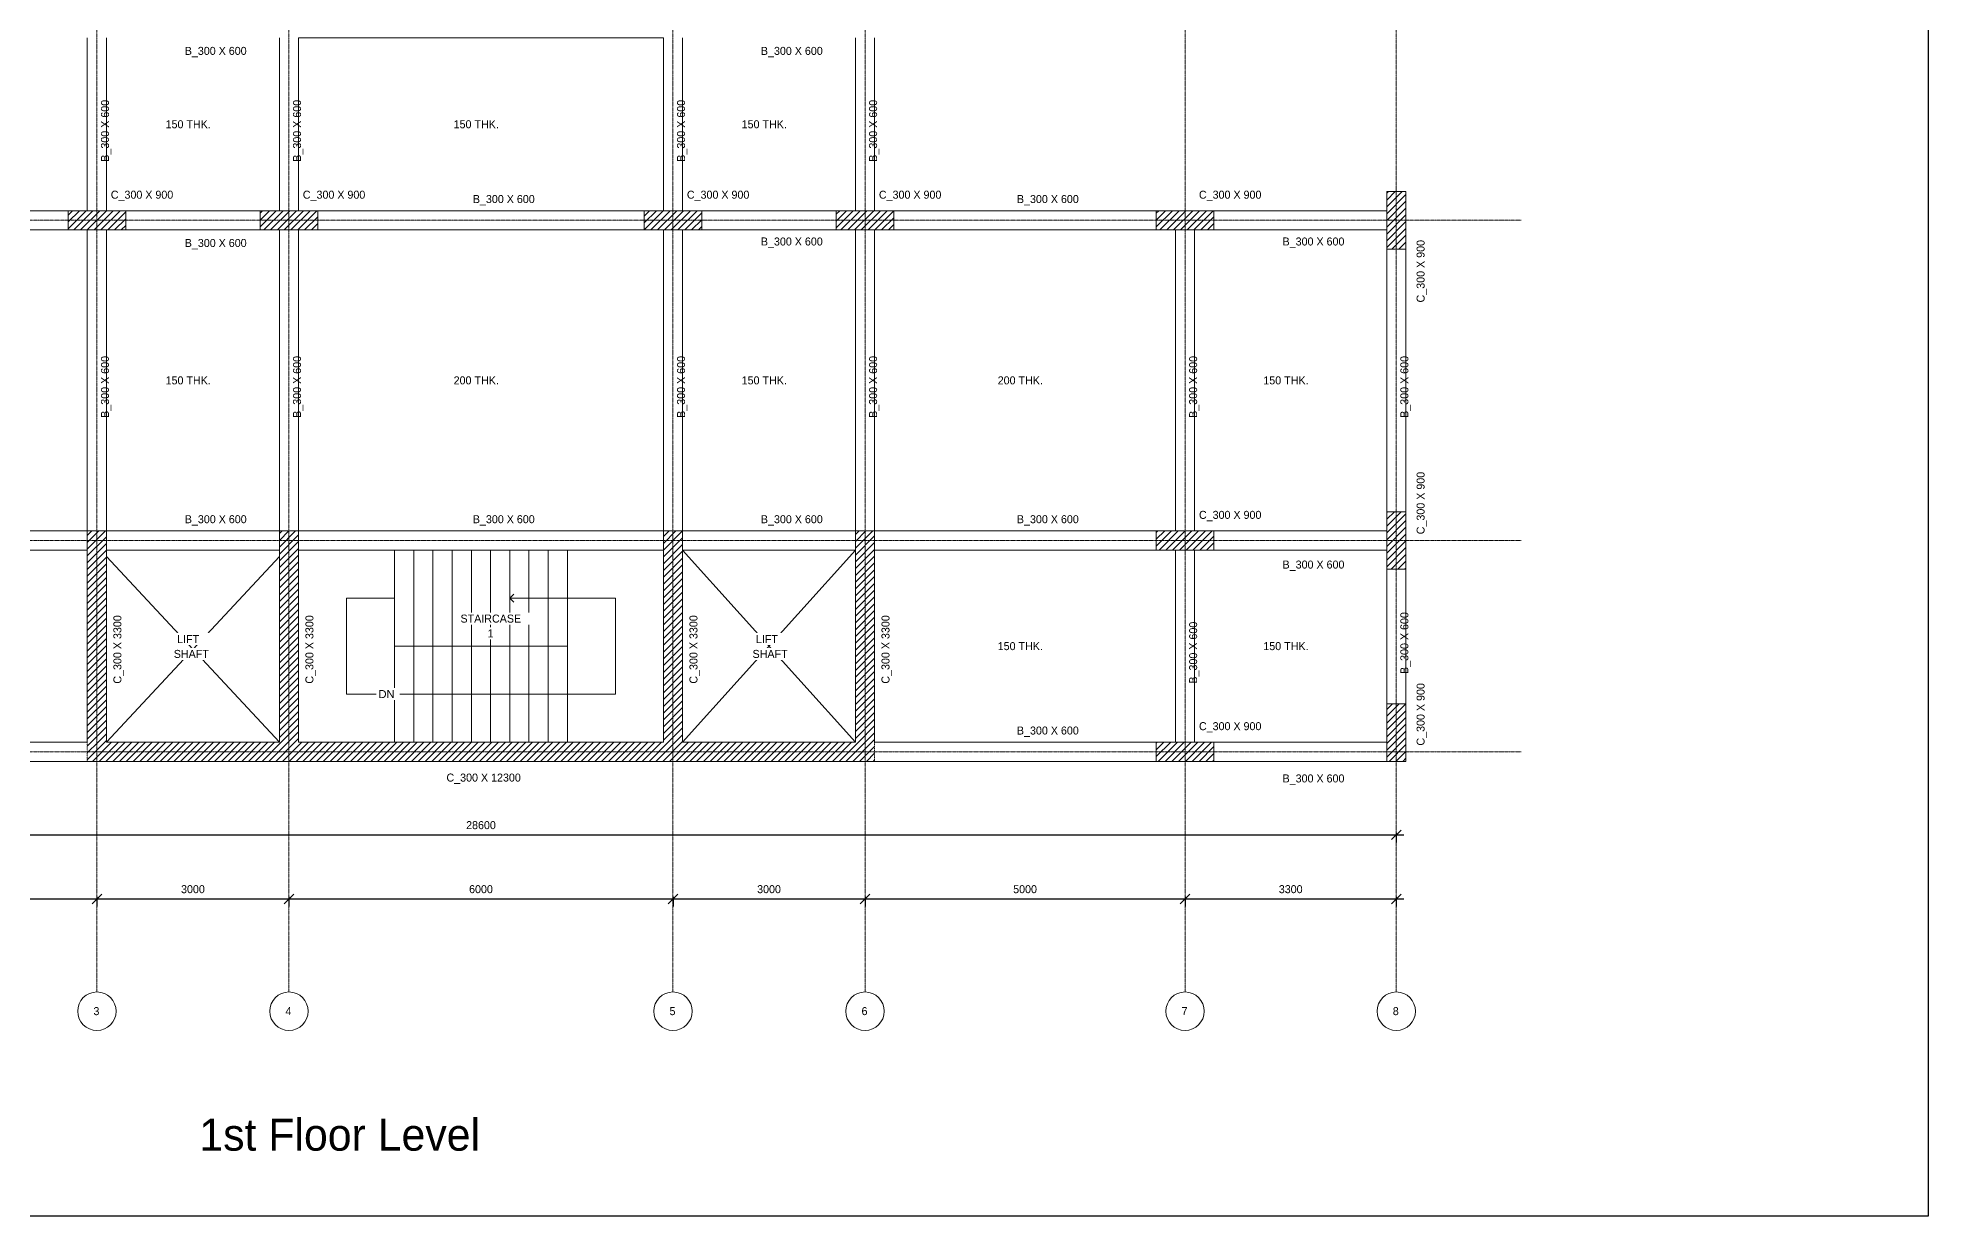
# Model space of a CAD drawing. Header units: millimetres. Extents: x -12446 to 395154, y -7552 to 35181.
# Drawn here: x 118351 to 147885, y -7552 to 10850 of the extents above; entities that cross this region are included whole.
import ezdxf

# ---------------------------------------------------------------- set-up
doc = ezdxf.new("R2010")
doc.units = ezdxf.units.MM
doc.header["$PDMODE"] = 35
for name, pattern in [('Dash', [6.35, 3.175, -3.175]), ('Grid Line', [22.225, 12.7, -3.175, 3.175, -3.175]), ('Overhead', [3.96875, 2.38125, -1.5875])]:
    doc.linetypes.add(name, pattern=pattern)
for name, color, linetype, lineweight in [('A-ANNO-DIMS', 211, 'Continuous', 9), ('A-CUTOUT', 12, 'Continuous', 18), ('A-FLOR', 192, 'Continuous', 18), ('A-FLOR-IDEN', 11, 'Continuous', 9), ('Boundary', 40, 'Continuous', 30), ('G-ANNO-TEXT', 231, 'Continuous', 9), ('S-BEAM', 12, 'Continuous', 18), ('S-BEAM-HDLN', 1, 'Dash', 18), ('S-BEAM-IDEN', 2, 'Continuous', 9), ('S-COLS', 52, 'Continuous', 18), ('S-COLS-IDEN', 171, 'Continuous', 9), ('S-GRID', 1, 'Continuous', 9), ('S-GRID-IDEN', 1, 'Continuous', 9), ('S-STRS', 31, 'Continuous', 18), ('S-STRS-ANNO', 31, 'Continuous', 18), ('S-STRS-IDEN', 31, 'Continuous', 18)]:
    doc.layers.add(name, color=color, linetype=linetype, lineweight=lineweight)
doc.styles.add('Arial', font='arial.ttf', dxfattribs={"height": 125})
doc.styles.add('JetBrains Mono', font='JetBrainsMono-VariableFont_wght.ttf', dxfattribs={"height": 125})
doc.dimstyles.new('Diagonal_-_2_5mm_JetBrains_Mono', dxfattribs={"dimscale": 304.8, "dimtxt": 176.918969, "dimasz": 0.492126, "dimexe": 0.393701, "dimexo": 0.246063, "dimgap": 0.287073, "dimtad": 1, "dimdec": 0, "dimzin": 0, "dimdsep": 46, "dimtxsty": 'JetBrains Mono', "dimblk1": 'OBLIQUE', "dimblk2": 'OBLIQUE', "dimsah": 1, "dimcen": 0.09, "dimdle": 0.393701, "dimazin": 0, "dimtfac": 1, "dimtdec": 4, "dimtix": 1, "dimtmove": 0, "dimatfit": 3, "dimfxl": 1, "dimtvp": 1, "dimtfill": 1, "dimtolj": 1, "dimtzin": 0, "dimarcsym": 2})
pattern_1 = [(45, (111274.75, 9e-13), (-53.033, 53.033), [])]

# ---------------------------------------------------------------- blocks, each defined once
blk = doc.blocks.new('Grid - M_Grid Head - Circle-24584-01 1st Floor Lvl_')
at = {"layer": 'S-GRID-IDEN'}
blk.add_circle((0, 0), 6, dxfattribs=at)
blk = doc.blocks.new('_Oblique')
at = {"color": 0, "linetype": 'ByBlock', "lineweight": -2}
blk.add_line((-0.5, -0.5), (0.5, 0.5), dxfattribs=at)
blk = doc.blocks.new('*D38')
at = {"layer": 'A-ANNO-DIMS', "color": 0, "lineweight": -2, "transparency": 16777216}
for p, q in [((114155, -2597), (119395, -2597)), ((114275, -2566), (114275, -2717)), ((119275, -2566), (119275, -2717))]:
    blk.add_line(p, q, dxfattribs=at)
at = {"layer": 'Defpoints', "color": 0, "transparency": 16777216}
for p in [(114275, -2491), (119275, -2491), (119275, -2597)]:
    blk.add_point(p, dxfattribs=at)
at = {"layer": 'A-ANNO-DIMS', "color": 0, "lineweight": -2, "transparency": 16777216, "xscale": 150, "yscale": 150, "zscale": 150, "rotation": 180}
blk.add_blockref('_Oblique', (114275, -2597), dxfattribs=at)
at = {"layer": 'A-ANNO-DIMS', "color": 0, "lineweight": -2, "transparency": 16777216, "xscale": 150, "yscale": 150, "zscale": 150}
blk.add_blockref('_Oblique', (119275, -2597), dxfattribs=at)
at = {"layer": 'A-ANNO-DIMS', "color": 0, "transparency": 16777216, "insert": (116775, -2446), "char_height": 125, "width": 496.29, "attachment_point": 5, "style": 'JetBrains Mono', "bg_fill": 3, "box_fill_scale": 1.1, "bg_fill_color": 9, "bg_fill_true_color": 13158600, "bg_fill_transparency": 0}
blk.add_mtext('\\A1;5000', dxfattribs=at)
blk = doc.blocks.new('*D39')
at = {"layer": 'A-ANNO-DIMS', "color": 0, "lineweight": -2, "transparency": 16777216}
for p, q in [((119155, -2597), (122395, -2597)), ((119275, -2566), (119275, -2717)), ((122275, -2566), (122275, -2717))]:
    blk.add_line(p, q, dxfattribs=at)
at = {"layer": 'Defpoints', "color": 0, "transparency": 16777216}
for p in [(119275, -2491), (122275, -2491), (122275, -2597)]:
    blk.add_point(p, dxfattribs=at)
at = {"layer": 'A-ANNO-DIMS', "color": 0, "lineweight": -2, "transparency": 16777216, "xscale": 150, "yscale": 150, "zscale": 150, "rotation": 180}
blk.add_blockref('_Oblique', (119275, -2597), dxfattribs=at)
at = {"layer": 'A-ANNO-DIMS', "color": 0, "lineweight": -2, "transparency": 16777216, "xscale": 150, "yscale": 150, "zscale": 150}
blk.add_blockref('_Oblique', (122275, -2597), dxfattribs=at)
at = {"layer": 'A-ANNO-DIMS', "color": 0, "transparency": 16777216, "insert": (120775, -2446), "char_height": 125, "width": 496.29, "attachment_point": 5, "style": 'JetBrains Mono', "bg_fill": 3, "box_fill_scale": 1.1, "bg_fill_color": 9, "bg_fill_true_color": 13158600, "bg_fill_transparency": 0}
blk.add_mtext('\\A1;3000', dxfattribs=at)
blk = doc.blocks.new('*D40')
at = {"layer": 'A-ANNO-DIMS', "color": 0, "lineweight": -2, "transparency": 16777216}
for p, q in [((122155, -2597), (128395, -2597)), ((122275, -2566), (122275, -2717)), ((128275, -2566), (128275, -2717))]:
    blk.add_line(p, q, dxfattribs=at)
at = {"layer": 'Defpoints', "color": 0, "transparency": 16777216}
for p in [(122275, -2491), (128275, -2491), (128275, -2597)]:
    blk.add_point(p, dxfattribs=at)
at = {"layer": 'A-ANNO-DIMS', "color": 0, "lineweight": -2, "transparency": 16777216, "xscale": 150, "yscale": 150, "zscale": 150, "rotation": 180}
blk.add_blockref('_Oblique', (122275, -2597), dxfattribs=at)
at = {"layer": 'A-ANNO-DIMS', "color": 0, "lineweight": -2, "transparency": 16777216, "xscale": 150, "yscale": 150, "zscale": 150}
blk.add_blockref('_Oblique', (128275, -2597), dxfattribs=at)
at = {"layer": 'A-ANNO-DIMS', "color": 0, "transparency": 16777216, "insert": (125275, -2446), "char_height": 125, "width": 496.29, "attachment_point": 5, "style": 'JetBrains Mono', "bg_fill": 3, "box_fill_scale": 1.1, "bg_fill_color": 9, "bg_fill_true_color": 13158600, "bg_fill_transparency": 0}
blk.add_mtext('\\A1;6000', dxfattribs=at)
blk = doc.blocks.new('*D41')
at = {"layer": 'A-ANNO-DIMS', "color": 0, "lineweight": -2, "transparency": 16777216}
for p, q in [((128155, -2597), (131395, -2597)), ((128275, -2566), (128275, -2717)), ((131275, -2566), (131275, -2717))]:
    blk.add_line(p, q, dxfattribs=at)
at = {"layer": 'Defpoints', "color": 0, "transparency": 16777216}
for p in [(128275, -2491), (131275, -2491), (131275, -2597)]:
    blk.add_point(p, dxfattribs=at)
at = {"layer": 'A-ANNO-DIMS', "color": 0, "lineweight": -2, "transparency": 16777216, "xscale": 150, "yscale": 150, "zscale": 150, "rotation": 180}
blk.add_blockref('_Oblique', (128275, -2597), dxfattribs=at)
at = {"layer": 'A-ANNO-DIMS', "color": 0, "lineweight": -2, "transparency": 16777216, "xscale": 150, "yscale": 150, "zscale": 150}
blk.add_blockref('_Oblique', (131275, -2597), dxfattribs=at)
at = {"layer": 'A-ANNO-DIMS', "color": 0, "transparency": 16777216, "insert": (129775, -2446), "char_height": 125, "width": 496.29, "attachment_point": 5, "style": 'JetBrains Mono', "bg_fill": 3, "box_fill_scale": 1.1, "bg_fill_color": 9, "bg_fill_true_color": 13158600, "bg_fill_transparency": 0}
blk.add_mtext('\\A1;3000', dxfattribs=at)
blk = doc.blocks.new('*D42')
at = {"layer": 'A-ANNO-DIMS', "color": 0, "lineweight": -2, "transparency": 16777216}
for p, q in [((131155, -2597), (136395, -2597)), ((131275, -2566), (131275, -2717)), ((136275, -2566), (136275, -2717))]:
    blk.add_line(p, q, dxfattribs=at)
at = {"layer": 'Defpoints', "color": 0, "transparency": 16777216}
for p in [(131275, -2491), (136275, -2491), (136275, -2597)]:
    blk.add_point(p, dxfattribs=at)
at = {"layer": 'A-ANNO-DIMS', "color": 0, "lineweight": -2, "transparency": 16777216, "xscale": 150, "yscale": 150, "zscale": 150, "rotation": 180}
blk.add_blockref('_Oblique', (131275, -2597), dxfattribs=at)
at = {"layer": 'A-ANNO-DIMS', "color": 0, "lineweight": -2, "transparency": 16777216, "xscale": 150, "yscale": 150, "zscale": 150}
blk.add_blockref('_Oblique', (136275, -2597), dxfattribs=at)
at = {"layer": 'A-ANNO-DIMS', "color": 0, "transparency": 16777216, "insert": (133775, -2446), "char_height": 125, "width": 496.29, "attachment_point": 5, "style": 'JetBrains Mono', "bg_fill": 3, "box_fill_scale": 1.1, "bg_fill_color": 9, "bg_fill_true_color": 13158600, "bg_fill_transparency": 0}
blk.add_mtext('\\A1;5000', dxfattribs=at)
blk = doc.blocks.new('*D43')
at = {"layer": 'A-ANNO-DIMS', "color": 0, "lineweight": -2, "transparency": 16777216}
for p, q in [((136155, -2597), (139695, -2597)), ((136275, -2566), (136275, -2717)), ((139575, -2566), (139575, -2717))]:
    blk.add_line(p, q, dxfattribs=at)
at = {"layer": 'Defpoints', "color": 0, "transparency": 16777216}
for p in [(136275, -2491), (139575, -2491), (139575, -2597)]:
    blk.add_point(p, dxfattribs=at)
at = {"layer": 'A-ANNO-DIMS', "color": 0, "lineweight": -2, "transparency": 16777216, "xscale": 150, "yscale": 150, "zscale": 150, "rotation": 180}
blk.add_blockref('_Oblique', (136275, -2597), dxfattribs=at)
at = {"layer": 'A-ANNO-DIMS', "color": 0, "lineweight": -2, "transparency": 16777216, "xscale": 150, "yscale": 150, "zscale": 150}
blk.add_blockref('_Oblique', (139575, -2597), dxfattribs=at)
at = {"layer": 'A-ANNO-DIMS', "color": 0, "transparency": 16777216, "insert": (137925, -2446), "char_height": 125, "width": 496.29, "attachment_point": 5, "style": 'JetBrains Mono', "bg_fill": 3, "box_fill_scale": 1.1, "bg_fill_color": 9, "bg_fill_true_color": 13158600, "bg_fill_transparency": 0}
blk.add_mtext('\\A1;3300', dxfattribs=at)
blk = doc.blocks.new('*D53')
at = {"layer": 'A-ANNO-DIMS', "color": 0, "lineweight": -2, "transparency": 16777216}
for p, q in [((110855, -1597), (139695, -1597)), ((110975, -1566), (110975, -1717)), ((139575, -1566), (139575, -1717))]:
    blk.add_line(p, q, dxfattribs=at)
at = {"layer": 'Defpoints', "color": 0, "transparency": 16777216}
for p in [(110975, -1491), (139575, -1491), (139575, -1597)]:
    blk.add_point(p, dxfattribs=at)
at = {"layer": 'A-ANNO-DIMS', "color": 0, "lineweight": -2, "transparency": 16777216, "xscale": 150, "yscale": 150, "zscale": 150, "rotation": 180}
blk.add_blockref('_Oblique', (110975, -1597), dxfattribs=at)
at = {"layer": 'A-ANNO-DIMS', "color": 0, "lineweight": -2, "transparency": 16777216, "xscale": 150, "yscale": 150, "zscale": 150}
blk.add_blockref('_Oblique', (139575, -1597), dxfattribs=at)
at = {"layer": 'A-ANNO-DIMS', "color": 0, "transparency": 16777216, "insert": (125275, -1446), "char_height": 125, "width": 620.37, "attachment_point": 5, "style": 'JetBrains Mono', "bg_fill": 3, "box_fill_scale": 1.1, "bg_fill_color": 9, "bg_fill_true_color": 13158600, "bg_fill_transparency": 0}
blk.add_mtext('\\A1;28600', dxfattribs=at)

msp = doc.modelspace()

# ---------------------------------------------------------------- hatches: boundary and pattern name
at = {"layer": 'S-COLS'}
h = msp.add_hatch(dxfattribs=at)
h.set_pattern_fill('FP_1', color=8, style=0, pattern_type=2)
h.set_pattern_definition(pattern_1)
h.paths.add_polyline_path([(139424.7, 7550), (139724.7, 7550), (139724.7, 8450), (139424.7, 8450), (139424.7, 7850)])
h = msp.add_hatch(dxfattribs=at)
h.set_pattern_fill('FP_1', color=8, style=0, pattern_type=2)
h.set_pattern_definition(pattern_1)
h.paths.add_polyline_path([(119724.7, 7850), (119724.7, 8150), (118824.7, 8150), (118824.7, 7850), (119424.7, 7850)])
h = msp.add_hatch(dxfattribs=at)
h.set_pattern_fill('FP_1', color=8, style=0, pattern_type=2)
h.set_pattern_definition(pattern_1)
h.paths.add_polyline_path([(122724.7, 7850), (122724.7, 8150), (121824.7, 8150), (121824.7, 7850), (122424.7, 7850)])
h = msp.add_hatch(dxfattribs=at)
h.set_pattern_fill('FP_1', color=8, style=0, pattern_type=2)
h.set_pattern_definition(pattern_1)
h.paths.add_polyline_path([(128424.7, 7850), (128724.7, 7850), (128724.7, 8150), (127824.7, 8150), (127824.7, 7850), (128124.7, 7850)])
h = msp.add_hatch(dxfattribs=at)
h.set_pattern_fill('FP_1', color=8, style=0, pattern_type=2)
h.set_pattern_definition(pattern_1)
h.paths.add_polyline_path([(131724.7, 7850), (131724.7, 8150), (130824.7, 8150), (130824.7, 7850), (131424.7, 7850)])
h = msp.add_hatch(dxfattribs=at)
h.set_pattern_fill('FP_1', color=8, style=0, pattern_type=2)
h.set_pattern_definition(pattern_1)
h.paths.add_polyline_path([(136724.7, 7850), (136724.7, 8150), (135824.7, 8150), (135824.7, 7850), (136424.7, 7850)])
h = msp.add_hatch(dxfattribs=at)
h.set_pattern_fill('FP_1', color=8, style=0, pattern_type=2)
h.set_pattern_definition(pattern_1)
h.paths.add_polyline_path([(139424.7, 2550), (139724.7, 2550), (139724.7, 3450), (139424.7, 3450), (139424.7, 2850)])
h = msp.add_hatch(dxfattribs=at)
h.set_pattern_fill('FP_1', color=8, style=0, pattern_type=2)
h.set_pattern_definition(pattern_1)
h.paths.add_polyline_path([(119424.7, -150), (119424.7, 3150), (119124.7, 3150), (119124.7, -150)])
h = msp.add_hatch(dxfattribs=at)
h.set_pattern_fill('FP_1', color=8, style=0, pattern_type=2)
h.set_pattern_definition(pattern_1)
h.paths.add_polyline_path([(122124.7, -150), (122424.7, -150), (122424.7, 3150), (122124.7, 3150)])
h = msp.add_hatch(dxfattribs=at)
h.set_pattern_fill('FP_1', color=8, style=0, pattern_type=2)
h.set_pattern_definition(pattern_1)
h.paths.add_polyline_path([(128424.7, -150), (128424.7, 3150), (128124.7, 3150), (128124.7, -150)])
h = msp.add_hatch(dxfattribs=at)
h.set_pattern_fill('FP_1', color=8, style=0, pattern_type=2)
h.set_pattern_definition(pattern_1)
h.paths.add_polyline_path([(131424.7, -150), (131424.7, 3150), (131124.7, 3150), (131124.7, -150)])
h = msp.add_hatch(dxfattribs=at)
h.set_pattern_fill('FP_1', color=8, style=0, pattern_type=2)
h.set_pattern_definition(pattern_1)
h.paths.add_polyline_path([(136724.7, 2850), (136724.7, 3150), (135824.7, 3150), (135824.7, 2850), (136424.7, 2850)])
h = msp.add_hatch(dxfattribs=at)
h.set_pattern_fill('FP_1', color=8, style=0, pattern_type=2)
h.set_pattern_definition(pattern_1)
h.paths.add_polyline_path([(139724.7, -450), (139724.7, 450), (139424.7, 450), (139424.7, -450)])
h = msp.add_hatch(dxfattribs=at)
h.set_pattern_fill('FP_1', color=8, style=0, pattern_type=2)
h.set_pattern_definition(pattern_1)
h.paths.add_polyline_path([(131424.7, -450), (131424.7, -150), (119124.7, -150), (119124.7, -450), (124258, -450)])
h = msp.add_hatch(dxfattribs=at)
h.set_pattern_fill('FP_1', color=8, style=0, pattern_type=2)
h.set_pattern_definition(pattern_1)
h.paths.add_polyline_path([(136724.7, -450), (136724.7, -150), (135824.7, -150), (135824.7, -450)])

# ---------------------------------------------------------------- linework, layer by layer
at = {"layer": 'A-CUTOUT'}
for p, q in [((119424.7, 2752.1), (122124.7, -150)), ((119424.7, -150), (122124.7, 2752.1)), ((128424.7, 2850), (131124.7, -150)), ((128424.7, -150), (131124.7, 2850))]:
    msp.add_line(p, q, dxfattribs=at)
at = {"layer": 'A-FLOR'}
for p, q in [((119124.7, 8150), (119124.7, 10850)), ((119424.7, 10850), (119424.7, 8150)), ((122124.7, 8150), (122124.7, 10850)), ((128124.7, 10850), (122424.7, 10850)), ((122424.7, 10850), (122424.7, 8150)), ((128124.7, 8150), (128124.7, 10850)), ((128424.7, 10850), (128424.7, 8150)), ((131124.7, 8150), (131124.7, 10850)), ((131424.7, 10850), (131424.7, 8150)), ((114424.7, 8150), (119124.7, 8150)), ((119424.7, 8150), (122124.7, 8150)), ((122424.7, 8150), (128124.7, 8150)), ((128424.7, 8150), (131124.7, 8150)), ((131424.7, 8150), (136124.7, 8150)), ((136424.7, 8150), (139424.7, 8150)), ((119124.7, 7850), (114424.7, 7850)), ((119124.7, 3150), (119124.7, 7850)), ((122124.7, 7850), (119424.7, 7850)), ((119424.7, 7850), (119424.7, 3150)), ((122124.7, 3150), (122124.7, 7850)), ((128124.7, 7850), (122424.7, 7850)), ((122424.7, 7850), (122424.7, 3150)), ((128124.7, 3150), (128124.7, 7850)), ((131124.7, 7850), (128424.7, 7850)), ((128424.7, 7850), (128424.7, 3150)), ((131124.7, 3150), (131124.7, 7850)), ((136124.7, 7850), (131424.7, 7850)), ((131424.7, 7850), (131424.7, 3150)), ((136124.7, 3150), (136124.7, 7850)), ((139424.7, 7850), (136424.7, 7850)), ((136424.7, 7850), (136424.7, 3150)), ((139424.7, 3150), (139424.7, 7850)), ((114424.7, 3150), (119124.7, 3150)), ((119424.7, 3150), (122124.7, 3150)), ((122424.7, 3150), (128124.7, 3150)), ((128424.7, 3150), (131124.7, 3150)), ((131424.7, 3150), (136124.7, 3150)), ((136424.7, 3150), (139424.7, 3150)), ((119124.7, 2850), (114424.7, 2850)), ((119124.7, -150), (119124.7, 2850)), ((136124.7, 2850), (131424.7, 2850)), ((131424.7, 2850), (131424.7, -150)), ((136124.7, -150), (136124.7, 2850)), ((139424.7, 2850), (136424.7, 2850)), ((136424.7, 2850), (136424.7, -150)), ((139424.7, -150), (139424.7, 2850)), ((114424.7, -150), (119124.7, -150)), ((131424.7, -150), (136124.7, -150)), ((136424.7, -150), (139424.7, -150))]:
    msp.add_line(p, q, dxfattribs=at)
at = {"layer": 'Boundary'}
msp.add_lwpolyline([(100545.7, 35181.3), (147884.5, 35181.3), (147884.5, -7551.8), (100545.7, -7551.8)], close=True, dxfattribs=at)
at = {"layer": 'S-BEAM'}
for p, q in [((119124.7, 10850), (119124.7, 8150)), ((119424.7, 8150), (119424.7, 10850)), ((122124.7, 10850), (122124.7, 8150)), ((122424.7, 8150), (122424.7, 10850)), ((128124.7, 10850), (128124.7, 8150)), ((128424.7, 8150), (128424.7, 10850)), ((131124.7, 10850), (131124.7, 8150)), ((131424.7, 8150), (131424.7, 10850)), ((139424.7, 8450), (139724.7, 8450)), ((118824.7, 8150), (114724.7, 8150)), ((118824.7, 7850), (118824.7, 8150)), ((119124.7, 8150), (119424.7, 8150)), ((119724.7, 8150), (119724.7, 7850)), ((121824.7, 8150), (119724.7, 8150)), ((121824.7, 7850), (121824.7, 8150)), ((122124.7, 8150), (122424.7, 8150)), ((122724.7, 8150), (122724.7, 7850)), ((127824.7, 8150), (122724.7, 8150)), ((127824.7, 7850), (127824.7, 8150)), ((128124.7, 8150), (128424.7, 8150)), ((128724.7, 8150), (128724.7, 7850)), ((130824.7, 8150), (128724.7, 8150)), ((130824.7, 7850), (130824.7, 8150)), ((131124.7, 8150), (131424.7, 8150)), ((131724.7, 8150), (131724.7, 7850)), ((135824.7, 8150), (131724.7, 8150)), ((135824.7, 7850), (135824.7, 8150)), ((136124.7, 8150), (136424.7, 8150)), ((136724.7, 8150), (136724.7, 7850)), ((139424.7, 8150), (136724.7, 8150)), ((139424.7, 7850), (139424.7, 8150)), ((114724.7, 7850), (118824.7, 7850)), ((119424.7, 7850), (119124.7, 7850)), ((119124.7, 7850), (119124.7, 3150)), ((119424.7, 3150), (119424.7, 7850)), ((119724.7, 7850), (121824.7, 7850)), ((122424.7, 7850), (122124.7, 7850)), ((122124.7, 7850), (122124.7, 3150)), ((122424.7, 3150), (122424.7, 7850)), ((122724.7, 7850), (127824.7, 7850)), ((128424.7, 7850), (128124.7, 7850)), ((128124.7, 7850), (128124.7, 3150)), ((128424.7, 3150), (128424.7, 7850)), ((128724.7, 7850), (130824.7, 7850)), ((131424.7, 7850), (131124.7, 7850)), ((131124.7, 7850), (131124.7, 3150)), ((131424.7, 3150), (131424.7, 7850)), ((131724.7, 7850), (135824.7, 7850)), ((136424.7, 7850), (136124.7, 7850)), ((136124.7, 7850), (136124.7, 3150)), ((136424.7, 3150), (136424.7, 7850)), ((136724.7, 7850), (139424.7, 7850)), ((139724.7, 7550), (139424.7, 7550)), ((139424.7, 7550), (139424.7, 3450)), ((139724.7, 3450), (139724.7, 7550)), ((139424.7, 3450), (139724.7, 3450)), ((119124.7, 3150), (114724.7, 3150)), ((119124.7, 3150), (119424.7, 3150)), ((119124.7, 2850), (119124.7, 3150)), ((119424.7, 3150), (119424.7, 2850)), ((122124.7, 3150), (119424.7, 3150)), ((122124.7, 3150), (122424.7, 3150)), ((122124.7, 2850), (122124.7, 3150)), ((122424.7, 3150), (122424.7, 2850)), ((128124.7, 3150), (122424.7, 3150)), ((128124.7, 3150), (128424.7, 3150)), ((128124.7, 2850), (128124.7, 3150)), ((128424.7, 3150), (128424.7, 2850)), ((131124.7, 3150), (128424.7, 3150)), ((131124.7, 3150), (131424.7, 3150)), ((131124.7, 2850), (131124.7, 3150)), ((131424.7, 3150), (131424.7, 2850)), ((135824.7, 3150), (131424.7, 3150)), ((135824.7, 2850), (135824.7, 3150)), ((136124.7, 3150), (136424.7, 3150)), ((136724.7, 3150), (136724.7, 2850)), ((139424.7, 3150), (136724.7, 3150)), ((139424.7, 2850), (139424.7, 3150)), ((114724.7, 2850), (119124.7, 2850)), ((119424.7, 2850), (122124.7, 2850)), ((122424.7, 2850), (128124.7, 2850)), ((128424.7, 2850), (131124.7, 2850)), ((131424.7, 2850), (135824.7, 2850)), ((136424.7, 2850), (136124.7, 2850)), ((136124.7, 2850), (136124.7, -150)), ((136424.7, -150), (136424.7, 2850)), ((136724.7, 2850), (139424.7, 2850)), ((139724.7, 2550), (139424.7, 2550)), ((139424.7, 2550), (139424.7, 450)), ((139724.7, 450), (139724.7, 2550)), ((139424.7, 450), (139724.7, 450)), ((119124.7, -150), (114724.7, -150)), ((135824.7, -150), (131424.7, -150)), ((135824.7, -450), (135824.7, -150)), ((136124.7, -150), (136424.7, -150)), ((136724.7, -150), (136724.7, -450)), ((139424.7, -150), (136724.7, -150)), ((139424.7, -450), (139424.7, -150)), ((114724.7, -450), (119124.7, -450)), ((131424.7, -450), (135824.7, -450)), ((136724.7, -450), (139424.7, -450))]:
    msp.add_line(p, q, dxfattribs=at)
at = {"layer": 'S-BEAM-HDLN'}
for p, q in [((119124.7, -150), (119124.7, -450)), ((131424.7, -450), (131424.7, -150))]:
    msp.add_line(p, q, dxfattribs=at)
at = {"layer": 'S-COLS'}
for p, q in [((139424.7, 8450), (139724.7, 8450)), ((139424.7, 8150), (139424.7, 8450)), ((139724.7, 8450), (139724.7, 7550)), ((118824.7, 8150), (119124.7, 8150)), ((118824.7, 7850), (118824.7, 8150)), ((119124.7, 8150), (119424.7, 8150)), ((119424.7, 8150), (119724.7, 8150)), ((119724.7, 8150), (119724.7, 7850)), ((121824.7, 8150), (122124.7, 8150)), ((121824.7, 7850), (121824.7, 8150)), ((122124.7, 8150), (122424.7, 8150)), ((122424.7, 8150), (122724.7, 8150)), ((122724.7, 8150), (122724.7, 7850)), ((127824.7, 8150), (128124.7, 8150)), ((127824.7, 7850), (127824.7, 8150)), ((128124.7, 8150), (128424.7, 8150)), ((128424.7, 8150), (128724.7, 8150)), ((128724.7, 8150), (128724.7, 7850)), ((130824.7, 8150), (131124.7, 8150)), ((130824.7, 7850), (130824.7, 8150)), ((131124.7, 8150), (131424.7, 8150)), ((131424.7, 8150), (131724.7, 8150)), ((131724.7, 8150), (131724.7, 7850)), ((135824.7, 8150), (136124.7, 8150)), ((135824.7, 7850), (135824.7, 8150)), ((136124.7, 8150), (136424.7, 8150)), ((136424.7, 8150), (136724.7, 8150)), ((136724.7, 8150), (136724.7, 7850)), ((139424.7, 7850), (139424.7, 8150)), ((119124.7, 7850), (118824.7, 7850)), ((119424.7, 7850), (119124.7, 7850)), ((119724.7, 7850), (119424.7, 7850)), ((122124.7, 7850), (121824.7, 7850)), ((122424.7, 7850), (122124.7, 7850)), ((122724.7, 7850), (122424.7, 7850)), ((128124.7, 7850), (127824.7, 7850)), ((128424.7, 7850), (128124.7, 7850)), ((128724.7, 7850), (128424.7, 7850)), ((131124.7, 7850), (130824.7, 7850)), ((131424.7, 7850), (131124.7, 7850)), ((131724.7, 7850), (131424.7, 7850)), ((136124.7, 7850), (135824.7, 7850)), ((136424.7, 7850), (136124.7, 7850)), ((136724.7, 7850), (136424.7, 7850)), ((139424.7, 7550), (139424.7, 7850)), ((139724.7, 7550), (139424.7, 7550)), ((139424.7, 3450), (139724.7, 3450)), ((139424.7, 3150), (139424.7, 3450)), ((139724.7, 3450), (139724.7, 2550)), ((119124.7, 3150), (119424.7, 3150)), ((119124.7, 2850), (119124.7, 3150)), ((119424.7, 3150), (119424.7, -150)), ((122124.7, 3150), (122424.7, 3150)), ((122124.7, -150), (122124.7, 3150)), ((122424.7, 3150), (122424.7, -150)), ((128124.7, 3150), (128424.7, 3150)), ((128124.7, -150), (128124.7, 3150)), ((128424.7, 3150), (128424.7, -150)), ((131124.7, 3150), (131424.7, 3150)), ((131124.7, -150), (131124.7, 3150)), ((131424.7, 3150), (131424.7, 2850)), ((135824.7, 3150), (136124.7, 3150)), ((135824.7, 2850), (135824.7, 3150)), ((136124.7, 3150), (136424.7, 3150)), ((136424.7, 3150), (136724.7, 3150)), ((136724.7, 3150), (136724.7, 2850)), ((139424.7, 2850), (139424.7, 3150)), ((119124.7, -150), (119124.7, 2850)), ((131424.7, 2850), (131424.7, -150)), ((136124.7, 2850), (135824.7, 2850)), ((136424.7, 2850), (136124.7, 2850)), ((136724.7, 2850), (136424.7, 2850)), ((139424.7, 2550), (139424.7, 2850)), ((139724.7, 2550), (139424.7, 2550)), ((139424.7, 450), (139724.7, 450)), ((139424.7, -150), (139424.7, 450)), ((139724.7, 450), (139724.7, -450)), ((119424.7, -150), (122124.7, -150)), ((122424.7, -150), (128124.7, -150)), ((128424.7, -150), (131124.7, -150)), ((135824.7, -150), (136124.7, -150)), ((135824.7, -450), (135824.7, -150)), ((136124.7, -150), (136424.7, -150)), ((136424.7, -150), (136724.7, -150)), ((136724.7, -150), (136724.7, -450)), ((139424.7, -450), (139424.7, -150)), ((131424.7, -450), (119124.7, -450)), ((136724.7, -450), (135824.7, -450)), ((139724.7, -450), (139424.7, -450))]:
    msp.add_line(p, q, dxfattribs=at)
at = {"layer": 'S-GRID', "linetype": 'Grid Line'}
for p, q in [((119274.7, 30181.3), (119274.7, -4050.9)), ((122274.7, 30181.3), (122274.7, -4050.9)), ((128274.7, 30181.3), (128274.7, -4050.9)), ((131274.7, 30181.3), (131274.7, -4050.9)), ((136274.7, 30181.3), (136274.7, -4050.9)), ((139574.7, 30181.3), (139574.7, -4050.9)), ((141527.2, 8000), (107588.9, 8000)), ((141527.2, 3000), (107588.9, 3000)), ((141527.2, -300), (107588.9, -300))]:
    msp.add_line(p, q, dxfattribs=at)
at = {"layer": 'S-STRS'}
for p, q in [((123924.7, 2850), (122424.7, 2850)), ((122424.7, 2850), (122424.7, -150)), ((123924.7, 1350), (123924.7, 2850)), ((124224.7, 2850), (124224.7, 1350)), ((124524.7, 2850), (124524.7, 1350)), ((124824.7, 2850), (124824.7, 1350)), ((125124.7, 2850), (125124.7, 1350)), ((125424.7, 2850), (125424.7, 1350)), ((125724.7, 2850), (125724.7, 1350)), ((126024.7, 2850), (126024.7, 1350)), ((126324.7, 2850), (126324.7, 1350)), ((126624.7, 2850), (126624.7, 1350)), ((123924.7, -150), (123924.7, 1350)), ((124224.7, 1350), (123924.7, 1350)), ((124524.7, 1350), (124224.7, 1350)), ((124224.7, -150), (124224.7, 1350)), ((124824.7, 1350), (124524.7, 1350)), ((124524.7, -150), (124524.7, 1350)), ((125124.7, 1350), (124824.7, 1350)), ((124824.7, -150), (124824.7, 1350)), ((125424.7, 1350), (125124.7, 1350)), ((125124.7, -150), (125124.7, 1350)), ((125724.7, 1350), (125424.7, 1350)), ((125424.7, -150), (125424.7, 1350)), ((126024.7, 1350), (125724.7, 1350)), ((125724.7, -150), (125724.7, 1350)), ((126324.7, 1350), (126024.7, 1350)), ((126024.7, -150), (126024.7, 1350)), ((126624.7, 1350), (126324.7, 1350)), ((126324.7, -150), (126324.7, 1350)), ((126624.7, -150), (126624.7, 1350)), ((122424.7, -150), (123924.7, -150))]:
    msp.add_line(p, q, dxfattribs=at)
at = {"layer": 'S-STRS', "linetype": 'Overhead'}
for p, q in [((124224.7, 2850), (124224.7, 1350)), ((124524.7, 2850), (124524.7, 1350)), ((124824.7, 2850), (124824.7, 1350)), ((125124.7, 2850), (125124.7, 1350)), ((125424.7, 2850), (125424.7, 1350)), ((125724.7, 2850), (125724.7, 1350)), ((126024.7, 2850), (126024.7, 1350)), ((126324.7, 2850), (126324.7, 1350)), ((126624.7, 2850), (126624.7, 1350)), ((123924.7, -150), (123924.7, 1350)), ((124224.7, -150), (124224.7, 1350)), ((124524.7, -150), (124524.7, 1350)), ((124824.7, -150), (124824.7, 1350)), ((125124.7, -150), (125124.7, 1350)), ((125424.7, -150), (125424.7, 1350)), ((125724.7, -150), (125724.7, 1350)), ((126024.7, -150), (126024.7, 1350)), ((126324.7, -150), (126324.7, 1350)), ((126624.7, -150), (126624.7, 1350))]:
    msp.add_line(p, q, dxfattribs=at)
at = {"layer": 'S-STRS-ANNO'}
for p, q in [((123174.7, 2100), (123924.7, 2100)), ((123174.7, 600), (123174.7, 2100)), ((125724.7, 2100), (125787.2, 2162.5)), ((125724.7, 2100), (126024.7, 2100)), ((125724.7, 2100), (125787.2, 2037.5)), ((126024.7, 2100), (126324.7, 2100)), ((126324.7, 2100), (126624.7, 2100)), ((126624.7, 2100), (127374.7, 2100)), ((127374.7, 2100), (127374.7, 600)), ((123924.7, 600), (123174.7, 600)), ((124224.7, 600), (123924.7, 600)), ((124524.7, 600), (124224.7, 600)), ((124824.7, 600), (124524.7, 600)), ((125124.7, 600), (124824.7, 600)), ((125424.7, 600), (125124.7, 600)), ((125724.7, 600), (125424.7, 600)), ((126024.7, 600), (125724.7, 600)), ((126324.7, 600), (126024.7, 600)), ((126624.7, 600), (126324.7, 600)), ((127374.7, 600), (126624.7, 600))]:
    msp.add_line(p, q, dxfattribs=at)

# ---------------------------------------------------------------- block references
at = {"layer": 'S-GRID-IDEN', "xscale": 49.99999999999998, "yscale": 49.99999999999998, "zscale": 49.99999999999998, "rotation": 180}
for p in [(119274.7, -4350.9), (122274.7, -4350.9), (128274.7, -4350.9), (131274.7, -4350.9), (136274.7, -4350.9), (139574.7, -4350.9)]:
    msp.add_blockref('Grid - M_Grid Head - Circle-24584-01 1st Floor Lvl_', p, dxfattribs=at)

# ---------------------------------------------------------------- texts
at = {"layer": 'A-FLOR-IDEN', "char_height": 125, "width": 1026.16, "attachment_point": 1, "style": 'JetBrains Mono'}
for s, insert in [('150 THK.', (120347.8, 9563)), ('150 THK.', (124847.8, 9563)), ('150 THK.', (129347.8, 9563)), ('150 THK.', (120347.8, 5563)), ('200 THK.', (124847.8, 5563)), ('150 THK.', (129347.8, 5563)), ('200 THK.', (133347.8, 5563)), ('150 THK.', (137497.8, 5563)), ('150 THK.', (133347.8, 1413)), ('150 THK.', (137497.8, 1413))]:
    msp.add_mtext(s, dxfattribs=dict(at, insert=insert))
at = {"layer": 'G-ANNO-TEXT', "insert": (120875, -6028.7), "char_height": 500, "attachment_point": 1, "style": 'JetBrains Mono'}
msp.add_mtext_dynamic_manual_height_columns('1st Floor Level', width=13784.034, gutter_width=1, heights=[0], dxfattribs=at)
at = {"layer": 'S-BEAM-IDEN', "char_height": 125, "width": 1410.97, "attachment_point": 1, "style": 'JetBrains Mono'}
for insert in [(120647.2, 10708.5), (129647.9, 10708.5), (125147.9, 8394.8), (133647.9, 8394.8), (120647.2, 7708.5), (129647.9, 7731.9), (137797.9, 7731.9), (120647.9, 3394.8), (125147.9, 3394.8), (129647.9, 3394.8), (133647.9, 3394.8), (137797.9, 2686.6), (133647.9, 94.8), (137797.9, -653.3)]:
    msp.add_mtext('B_300 X 600', dxfattribs=dict(at, insert=insert))
at = {"layer": 'S-BEAM-IDEN', "char_height": 125, "width": 1410.97, "attachment_point": 1, "rotation": 90, "style": 'JetBrains Mono'}
for insert in [(119338.1, 8915.1), (122338.1, 8915.1), (128338.1, 8915.1), (131338.1, 8915.1), (119338.1, 4915.1), (122338.1, 4915.1), (128338.1, 4915.1), (131338.1, 4915.1), (136338.1, 4915.1), (139638.1, 4915.1), (139638.1, 915.1), (136338.1, 765.1)]:
    msp.add_mtext('B_300 X 600', dxfattribs=dict(at, insert=insert))
at = {"layer": 'S-COLS-IDEN', "char_height": 125, "attachment_point": 1, "style": 'JetBrains Mono'}
for s, insert, width in [('C_300 X 900', (119491.7, 8462.7), 1410.97), ('C_300 X 900', (122491.7, 8462.7), 1410.97), ('C_300 X 900', (128491.7, 8462.7), 1410.97), ('C_300 X 900', (131491.7, 8462.7), 1410.97), ('C_300 X 900', (136491.7, 8462.7), 1410.97), ('C_300 X 900', (136491.7, 3462.7), 1410.97), ('C_300 X 900', (136491.7, 162.7), 1410.97), ('C_300 X 12300', (124735.7, -640), 1667.51)]:
    msp.add_mtext(s, dxfattribs=dict(at, insert=insert, width=width))
at = {"layer": 'S-COLS-IDEN', "char_height": 125, "attachment_point": 1, "rotation": 90, "style": 'JetBrains Mono'}
for s, insert, width in [('C_300 X 900', (139892, 6717), 1410.97), ('C_300 X 900', (139892, 3097), 1410.97), ('C_300 X 3300', (119532, 764), 1539.24), ('C_300 X 3300', (122532, 764), 1539.24), ('C_300 X 3300', (128532, 764), 1539.24), ('C_300 X 3300', (131532, 764), 1539.24), ('C_300 X 900', (139892, -203), 1410.97)]:
    msp.add_mtext(s, dxfattribs=dict(at, insert=insert, width=width))

# ---------------------------------------------------------------- next in the draw order: texts
at = {"layer": 'G-ANNO-TEXT', "color": 7, "char_height": 125, "attachment_point": 1, "style": 'JetBrains Mono', "bg_fill": 3, "box_fill_scale": 1.25, "bg_fill_color": 9, "bg_fill_true_color": 13158600, "bg_fill_transparency": 0}
for s, insert, width in [('STAIRCASE ', (124954.8, 1842.9), 1182.489), ('LIFT ', (120528.4, 1522.9), 641.35), ('LIFT ', (129570.5, 1522.9), 641.35)]:
    msp.add_mtext(s, dxfattribs=dict(at, insert=insert, width=width))
at = {"layer": 'S-GRID-IDEN', "char_height": 125, "width": 128.27, "attachment_point": 1, "style": 'JetBrains Mono', "bg_fill": 3, "box_fill_scale": 1.25, "bg_fill_color": 9, "bg_fill_true_color": 13158600, "bg_fill_transparency": 0}
for s, insert in [('3', (119220.3, -4287.5)), ('4', (122220.3, -4287.5)), ('5', (128220.3, -4287.5)), ('6', (131220.3, -4287.5)), ('7', (136220.3, -4287.5)), ('8', (139520.3, -4287.5))]:
    msp.add_mtext(s, dxfattribs=dict(at, insert=insert))
at = {"layer": 'S-STRS-IDEN', "insert": (123673.6, 664.2), "char_height": 125, "width": 301.369, "attachment_point": 1, "line_spacing_factor": 0.941778, "style": 'Arial', "bg_fill": 3, "box_fill_scale": 1.25, "bg_fill_color": 9, "bg_fill_true_color": 13158600, "bg_fill_transparency": 0}
msp.add_mtext('DN', dxfattribs=at)

# ---------------------------------------------------------------- next in the draw order: dimensions: what is measured, and where the dimension line sits
at = {"layer": 'A-ANNO-DIMS'}
for base, p1, p2, override, picture, middle in [((139574.7, -1597.3), (110974.7, -1491.2), (139574.7, -1491.2), {"dimpost": '<>', "dimfxl": 28600}, '*D53', (125274.7, -1445.5)), ((119274.7, -2597.3), (114274.7, -2491.2), (119274.7, -2491.2), {"dimpost": '<>', "dimfxl": 5000}, '*D38', (116774.7, -2445.6))]:
    dim = msp.add_linear_dim(base=base, p1=p1, p2=p2, dimstyle='Diagonal_-_2_5mm_JetBrains_Mono', override=override, dxfattribs=at)
    dim.commit()
    dim.dimension.update_dxf_attribs({"geometry": picture, "text_midpoint": middle})

# ---------------------------------------------------------------- next in the draw order: texts
at = {"layer": 'G-ANNO-TEXT', "color": 7, "char_height": 125, "attachment_point": 1, "style": 'JetBrains Mono', "bg_fill": 3, "box_fill_scale": 1.25, "bg_fill_color": 9, "bg_fill_true_color": 13158600, "bg_fill_transparency": 0}
for s, insert, width in [('1', (125378.2, 1611.3), 128.27), ('SHAFT', (120475.4, 1291.3), 641.35), ('SHAFT', (129517.6, 1291.3), 641.35)]:
    msp.add_mtext(s, dxfattribs=dict(at, insert=insert, width=width))

# ---------------------------------------------------------------- next in the draw order: dimensions: what is measured, and where the dimension line sits
at = {"layer": 'A-ANNO-DIMS'}
dim = msp.add_linear_dim(base=(122274.7, -2597.3), p1=(119274.7, -2491.2), p2=(122274.7, -2491.2), dimstyle='Diagonal_-_2_5mm_JetBrains_Mono', override={"dimpost": '<>', "dimfxl": 3000}, dxfattribs=at)
dim.commit()
dim.dimension.update_dxf_attribs({"geometry": '*D39', "text_midpoint": (120774.7, -2445.6)})

# ---------------------------------------------------------------- next in the draw order: dimensions: what is measured, and where the dimension line sits
dim = msp.add_linear_dim(base=(128274.7, -2597.3), p1=(122274.7, -2491.2), p2=(128274.7, -2491.2), dimstyle='Diagonal_-_2_5mm_JetBrains_Mono', override={"dimpost": '<>', "dimfxl": 6000}, dxfattribs=at)
dim.commit()
dim.dimension.update_dxf_attribs({"geometry": '*D40', "text_midpoint": (125274.7, -2445.6)})

# ---------------------------------------------------------------- next in the draw order: dimensions: what is measured, and where the dimension line sits
dim = msp.add_linear_dim(base=(131274.7, -2597.3), p1=(128274.7, -2491.2), p2=(131274.7, -2491.2), dimstyle='Diagonal_-_2_5mm_JetBrains_Mono', override={"dimpost": '<>', "dimfxl": 3000}, dxfattribs=at)
dim.commit()
dim.dimension.update_dxf_attribs({"geometry": '*D41', "text_midpoint": (129774.7, -2445.6)})

# ---------------------------------------------------------------- next in the draw order: dimensions: what is measured, and where the dimension line sits
dim = msp.add_linear_dim(base=(136274.7, -2597.3), p1=(131274.7, -2491.2), p2=(136274.7, -2491.2), dimstyle='Diagonal_-_2_5mm_JetBrains_Mono', override={"dimpost": '<>', "dimfxl": 5000}, dxfattribs=at)
dim.commit()
dim.dimension.update_dxf_attribs({"geometry": '*D42', "text_midpoint": (133774.7, -2445.6)})

# ---------------------------------------------------------------- next in the draw order: dimensions: what is measured, and where the dimension line sits
dim = msp.add_linear_dim(base=(139574.7, -2597.3), p1=(136274.7, -2491.2), p2=(139574.7, -2491.2), dimstyle='Diagonal_-_2_5mm_JetBrains_Mono', override={"dimpost": '<>', "dimfxl": 3300}, dxfattribs=at)
dim.commit()
dim.dimension.update_dxf_attribs({"geometry": '*D43', "text_midpoint": (137924.7, -2445.6)})

doc.saveas('drawing.dxf')
